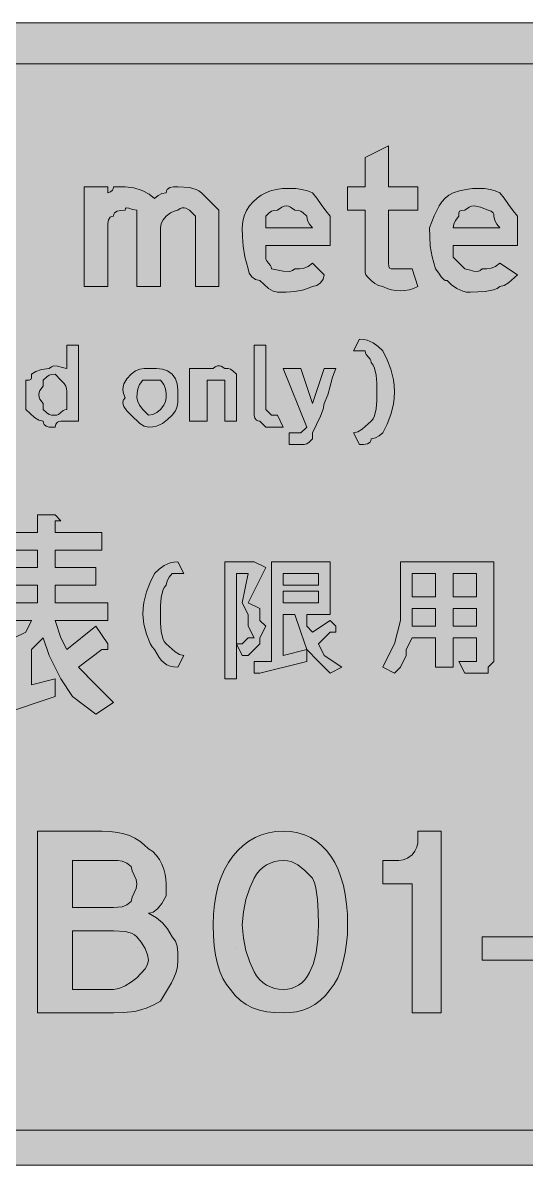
# Model space of a CAD drawing. Header units: metres. Extents: x 12 to 554, y 24 to 258.
# Drawn here: x 180.4 to 283.6, y 24 to 258 of the extents above; entities that cross this region are included whole.
import ezdxf

# ---------------------------------------------------------------- set-up
doc = ezdxf.new("R2010")
doc.units = ezdxf.units.M
for name, color, linetype, true_color in [('FILL_BLUE_0000FF', 7, 'Continuous', 0x0000ff), ('FILL_WHITE_FFFFFF', 7, 'Continuous', 0xffffff), ('STROKE_BLUE_0000FF', 7, 'Continuous', 0x0000ff), ('STROKE_WHITE_FFFFFF', 7, 'Continuous', 0xffffff)]:
    doc.layers.add(name, color=color, linetype=linetype, true_color=true_color)

msp = doc.modelspace()

# ---------------------------------------------------------------- hatches: boundary and pattern name
at = {"layer": 'FILL_BLUE_0000FF', "true_color": 0x0000ff}
h = msp.add_hatch(color=7, dxfattribs=at)
h.dxf.hatch_style = 1
h.paths.add_polyline_path([(478.65, 249.6), (482.25, 249.6), (483.9, 247.8), (484.44, 246.9), (484.65, 246), (545.85, 140.4), (484.65, 34.8), (484.6, 34.4), (484.44, 34.09), (483.9, 33.6), (483.13, 33.11), (482.25, 32.4), (481.35, 31.71), (480.45, 31.35), (479.55, 31.22), (478.65, 31.2), (27.45, 31.2), (26.6, 31.25), (25.84, 31.41), (24.45, 31.95), (21.45, 33.6), (21.05, 34.1), (20.76, 34.69), (20.4, 36), (20.25, 38.4), (20.25, 242.4), (20.25, 244.8), (20.44, 245.7), (20.85, 246.6), (21.26, 247.5), (21.45, 248.4), (23.06, 249.09), (24.45, 249.45), (25.84, 249.58), (27.45, 249.6), (478.65, 249.6)])
at = {"layer": 'FILL_WHITE_FFFFFF', "true_color": 0xffffff}
h = msp.add_hatch(color=7, dxfattribs=at)
h.dxf.hatch_style = 1
h.paths.add_polyline_path([(478.65, 258), (480.45, 257.79), (482.25, 257.25), (484.05, 256.48), (485.85, 255.6), (487.63, 254.49), (489.3, 253.05), (490.74, 251.38), (491.85, 249.6), (551.85, 144), (552.25, 143.89), (552.54, 143.61), (552.76, 143.18), (552.9, 142.65), (553.03, 141.47), (553.05, 140.4), (553.03, 139.5), (552.9, 138.6), (552.54, 137.7), (551.85, 136.8), (491.85, 31.2), (491.35, 30.35), (490.74, 29.59), (489.3, 28.2), (487.63, 26.81), (485.85, 25.2), (484.05, 24.51), (482.25, 24.15), (480.45, 24.02), (478.65, 24), (27.45, 24), (26.05, 24.06), (24.58, 24.22), (23.08, 24.51), (21.6, 24.9), (20.17, 25.41), (18.84, 26.02), (17.66, 26.76), (16.65, 27.6), (15.41, 28.95), (14.38, 30.3), (13.55, 31.65), (12.9, 33), (12.42, 34.35), (12.09, 35.7), (11.91, 37.05), (11.85, 38.4), (11.85, 242.4), (11.87, 244.01), (12, 245.4), (12.36, 246.79), (13.05, 248.4), (13.95, 249.49), (14.85, 250.8), (15.75, 252.11), (16.65, 253.2), (17.66, 254.44), (18.84, 255.47), (20.17, 256.3), (21.6, 256.95), (23.08, 257.43), (24.58, 257.76), (26.05, 257.94), (27.45, 258), (478.65, 258)])
h = msp.add_hatch(color=7, dxfattribs=at)
h.dxf.hatch_style = 1
h.paths.add_polyline_path([(255.47, 208.11), (255.6, 207.75), (255.96, 207.62), (256.65, 207.6), (259.05, 207.6), (260.25, 207.6), (261.45, 204), (260.55, 203.61), (259.65, 203.32), (258.75, 203.16), (257.85, 203.1), (256.95, 203.16), (256.05, 203.32), (255.15, 203.61), (254.25, 204), (253.37, 204.19), (252.6, 204.6), (251.85, 205.2), (251.16, 205.91), (250.8, 206.4), (250.67, 206.89), (250.65, 207.6), (250.65, 219.6), (247.05, 219.6), (247.05, 224.4), (250.65, 224.4), (250.65, 230.4), (255.45, 232.8), (255.45, 224.4), (261.45, 224.4), (261.45, 219.6), (255.45, 219.6), (255.45, 208.8), (255.47, 208.11)])
h = msp.add_hatch(color=7, dxfattribs=at)
h.dxf.hatch_style = 1
h.paths.add_polyline_path([(197.85, 223.2), (198.45, 223.35), (198.86, 223.71), (199, 224), (199.05, 224.4), (201.45, 224.4), (203.23, 224.19), (204.9, 223.65), (206.34, 222.88), (207.45, 222), (208.2, 222.6), (208.97, 223.01), (209.85, 223.2), (209.9, 223.6), (210.06, 223.89), (210.6, 224.25), (211.37, 224.38), (212.25, 224.4), (214.65, 224.25), (215.96, 223.89), (216.55, 223.6), (217.05, 223.2), (220.65, 219.6), (220.65, 218.4), (220.65, 204), (215.85, 204), (215.85, 217.2), (215.85, 218.4), (214.65, 219.6), (213.9, 220.05), (213.54, 220.13), (213.13, 220.11), (212.7, 219.94), (212.25, 219.6), (211.5, 219.45), (210.73, 219.09), (209.85, 218.4), (209.25, 217.65), (208.84, 216.88), (208.65, 216), (208.65, 204), (203.85, 204), (203.85, 217.2), (203.85, 218.4), (203.85, 219.6), (202.97, 219.77), (202.2, 220.05), (201.66, 220.11), (201.5, 219.94), (201.45, 219.6), (200.57, 219.58), (199.8, 219.45), (199.26, 219.09), (199.1, 218.8), (199.05, 218.4), (198.65, 218.35), (198.36, 218.19), (198, 217.65), (197.87, 216.88), (197.85, 216), (197.85, 204), (193.05, 204), (193.05, 224.4), (197.85, 224.4), (197.85, 223.2)])
h = msp.add_hatch(color=7, dxfattribs=at)
h.dxf.hatch_style = 1
h.paths.add_polyline_path([(230.85, 203.55), (229.05, 205.2), (228.17, 205.41), (227.4, 205.95), (226.86, 206.72), (226.65, 207.6), (225.96, 210.09), (225.6, 212.25), (225.47, 214.18), (225.45, 216), (225.56, 217.29), (225.86, 218.47), (226.34, 219.54), (226.95, 220.5), (227.68, 221.34), (228.49, 222.07), (229.35, 222.69), (230.25, 223.2), (231.25, 223.59), (232.42, 223.87), (233.71, 224.04), (235.05, 224.1), (236.39, 224.04), (237.67, 223.87), (238.85, 223.59), (239.85, 223.2), (240.75, 222.11), (241.65, 220.8), (242.55, 219.49), (243.45, 218.4), (243.45, 212.4), (230.25, 212.4), (230.25, 210), (230.3, 209.6), (230.44, 209.29), (230.85, 208.8), (231.26, 208.31), (231.4, 208), (231.45, 207.6), (233.85, 207.15), (235.16, 207.09), (235.75, 207.26), (236.25, 207.6), (237.15, 207.62), (238.05, 207.75), (238.95, 208.11), (239.85, 208.8), (242.25, 206.4), (242.04, 205.52), (241.5, 204.75), (240.73, 204.21), (239.85, 204), (238.05, 203.31), (236.25, 202.95), (234.45, 202.82), (232.65, 202.8), (231.75, 203.01), (230.85, 203.55)])
h.paths.add_polyline_path([(239.25, 216.75), (238.84, 217.52), (238.65, 218.4), (237.94, 219.09), (237.45, 219.45), (236.96, 219.58), (236.25, 219.6), (235.35, 220.27), (234.9, 220.44), (234.45, 220.5), (234, 220.44), (233.55, 220.27), (232.65, 219.6), (231.94, 219.58), (231.45, 219.45), (230.96, 219.09), (230.25, 218.4), (230.25, 216), (239.85, 216), (239.25, 216.75)], flags=16)
h = msp.add_hatch(color=7, dxfattribs=at)
h.dxf.hatch_style = 1
h.paths.add_polyline_path([(270.66, 203.01), (269.4, 203.55), (268.37, 204.32), (267.45, 205.2), (267.05, 205.25), (266.74, 205.41), (266.25, 205.95), (265.76, 206.72), (265.05, 207.6), (264.36, 210.09), (264, 212.25), (263.87, 214.18), (263.85, 216), (264.77, 218.47), (265.8, 220.5), (266.39, 221.34), (267.06, 222.07), (267.8, 222.69), (268.65, 223.2), (270, 223.59), (271.33, 223.87), (272.64, 224.04), (273.9, 224.1), (275.11, 224.04), (276.24, 223.87), (277.3, 223.59), (278.25, 223.2), (279.15, 222.11), (280.05, 220.8), (280.95, 219.49), (281.85, 218.4), (281.85, 212.4), (268.65, 212.4), (268.65, 210), (271.05, 207.6), (271.95, 207.43), (272.85, 207.15), (273.75, 207.09), (274.2, 207.26), (274.65, 207.6), (275.55, 207.62), (276.45, 207.75), (277.35, 208.11), (278.25, 208.8), (281.85, 206.4), (280.05, 204.75), (279.15, 204.21), (278.25, 204), (277.7, 203.6), (276.97, 203.31), (275.25, 202.95), (272.25, 202.8), (271.4, 202.85), (270.66, 203.01)])
h.paths.add_polyline_path([(277.65, 216.75), (277.24, 217.52), (277.05, 218.4), (277, 218.8), (276.86, 219.09), (276.45, 219.45), (275.85, 219.6), (274.26, 220.27), (273, 220.5), (272.46, 220.44), (271.97, 220.27), (271.05, 219.6), (270.36, 219.58), (270, 219.45), (269.87, 219.09), (269.85, 218.4), (269.16, 217.52), (268.8, 216.75), (268.65, 216), (278.25, 216), (277.65, 216.75)], flags=16)
h = msp.add_hatch(color=7, dxfattribs=at)
h.dxf.hatch_style = 1
h.paths.add_polyline_path([(191.85, 176.4), (189.45, 176.4), (188.25, 176.4), (187.85, 176.35), (187.56, 176.21), (187.2, 175.8), (187.05, 175.2), (185.85, 175.2), (185.25, 175.35), (184.84, 175.71), (184.7, 176), (184.65, 176.4), (183.75, 176.61), (182.85, 177.15), (181.05, 178.8), (181.05, 184.8), (181.74, 184.82), (182.1, 184.95), (182.23, 185.31), (182.25, 186), (183.15, 186.6), (184.27, 187.01), (185.85, 187.2), (186.3, 187.54), (186.75, 187.71), (187.65, 187.65), (188.55, 187.37), (189.45, 187.2), (189.45, 192), (191.85, 192), (191.85, 176.4)])
h.paths.add_polyline_path([(187.76, 177.79), (188.25, 178.2), (188.74, 178.61), (189.05, 178.75), (189.45, 178.8), (189.45, 181.2), (189.45, 182.4), (189.43, 183.11), (189.3, 183.6), (188.94, 184.09), (188.25, 184.8), (187.05, 186), (186.34, 185.98), (185.85, 185.85), (185.36, 185.49), (184.65, 184.8), (184.65, 183.6), (183.97, 182.7), (183.81, 182.25), (183.75, 181.8), (183.81, 181.35), (183.97, 180.9), (184.65, 180), (184.65, 178.8), (185.36, 178.11), (185.85, 177.75), (186.34, 177.62), (187.05, 177.6), (187.45, 177.65), (187.76, 177.79)], flags=16)
h = msp.add_hatch(color=7, dxfattribs=at)
h.dxf.hatch_style = 1
h.paths.add_polyline_path([(227.85, 192), (230.25, 192), (230.25, 178.8), (231.45, 177.6), (232.65, 177.6), (233.85, 175.2), (231.45, 175.2), (230.25, 175.2), (229.05, 176.4), (228.65, 176.45), (228.36, 176.59), (228, 177), (227.85, 177.6), (227.85, 192)])
h = msp.add_hatch(color=7, dxfattribs=at)
h.dxf.hatch_style = 1
h.paths.add_polyline_path([(253.03, 184.18), (252.9, 185.85), (252.54, 187.29), (252.25, 187.9), (251.85, 188.4), (251.8, 188.8), (251.66, 189.11), (251.25, 189.6), (250.84, 190.09), (250.7, 190.4), (250.65, 190.8), (248.25, 190.8), (249.45, 193.2), (250.3, 193.15), (251.04, 192.99), (252.3, 192.45), (253.33, 191.68), (254.25, 190.8), (255.13, 188.98), (255.9, 187.05), (256.44, 184.89), (256.6, 183.7), (256.65, 182.4), (256.6, 181.1), (256.44, 179.91), (255.9, 177.75), (255.13, 175.82), (254.25, 174), (253.5, 173.4), (252.73, 172.99), (251.85, 172.8), (251.8, 172.4), (251.64, 172.11), (251.1, 171.75), (250.33, 171.62), (249.45, 171.6), (248.25, 174), (249.15, 174.21), (250.05, 174.75), (251.85, 176.4), (252.25, 176.9), (252.54, 177.51), (252.9, 178.95), (253.03, 180.62), (253.05, 182.4), (253.03, 184.18)])
h = msp.add_hatch(color=7, dxfattribs=at)
h.dxf.hatch_style = 1
h.paths.add_polyline_path([(218.25, 184.8), (218.25, 183.6), (218.25, 176.4), (214.65, 176.4), (214.65, 187.2), (218.25, 187.2), (219.45, 187.2), (219.9, 187.54), (220.33, 187.71), (220.74, 187.73), (221.1, 187.65), (221.85, 187.2), (222.56, 187.18), (223.05, 187.05), (223.54, 186.69), (224.25, 186), (224.25, 183.6), (224.25, 176.4), (221.85, 176.4), (221.85, 183.6), (221.85, 184.8), (220.65, 184.8), (218.25, 184.8)])
h = msp.add_hatch(color=7, dxfattribs=at)
h.dxf.hatch_style = 1
h.paths.add_polyline_path([(200.96, 182.79), (200.99, 183.46), (201.15, 184.05), (201.79, 185.08), (202.65, 186), (203.55, 186.69), (204.45, 187.05), (205.35, 187.18), (206.25, 187.2), (207.84, 187.18), (209.1, 187.05), (210.13, 186.69), (211.05, 186), (211.74, 185.08), (212.1, 184.05), (212.23, 182.79), (212.25, 181.2), (212.23, 180.3), (212.1, 179.4), (211.74, 178.5), (211.05, 177.6), (210.13, 176.72), (209.1, 175.95), (207.84, 175.41), (207.1, 175.25), (206.25, 175.2), (205.35, 175.41), (204.45, 175.95), (202.65, 177.6), (201.79, 178.5), (201.15, 179.4), (200.99, 179.85), (200.96, 180.3), (201.11, 180.75), (201.45, 181.2), (201.11, 182.05), (200.96, 182.79)])
h.paths.add_polyline_path([(204.36, 183.9), (204, 183), (203.87, 182.1), (203.85, 181.2), (204, 180.45), (204.36, 179.68), (205.05, 178.8), (206.25, 177.6), (207.13, 177.79), (207.9, 178.2), (208.65, 178.8), (209.34, 179.68), (209.7, 180.45), (209.85, 181.2), (209.83, 182.1), (209.7, 183), (209.34, 183.9), (208.65, 184.8), (206.25, 184.8), (205.05, 184.8), (204.36, 183.9)], flags=16)
h = msp.add_hatch(color=7, dxfattribs=at)
h.dxf.hatch_style = 1
h.paths.add_polyline_path([(233.85, 187.2), (237.45, 187.2), (239.85, 180), (242.25, 187.2), (244.65, 187.2), (243.94, 185.4), (243.45, 183.6), (242.96, 181.8), (242.25, 180), (242.04, 178.89), (241.5, 177.45), (239.85, 174), (239.85, 172.8), (239.14, 172.11), (238.65, 171.75), (238.16, 171.62), (237.45, 171.6), (236.25, 171.6), (235.05, 171.6), (235.05, 174), (237.45, 174), (238.65, 175.2), (233.85, 187.2)])
h = msp.add_hatch(color=7, dxfattribs=at)
h.dxf.hatch_style = 1
h.paths.add_polyline_path([(183.45, 153.6), (183.45, 157.2), (187.05, 157.2), (188.25, 156), (187.05, 156), (187.05, 153.6), (196.65, 153.6), (196.65, 150), (187.05, 150), (187.05, 146.4), (195.45, 146.4), (195.45, 142.8), (187.05, 142.8), (187.05, 139.2), (197.85, 139.2), (197.85, 135.6), (187.05, 135.6), (188.25, 132), (189.45, 129.6), (195.45, 134.4), (197.85, 130.8), (197.85, 129.6), (196.65, 129.6), (191.85, 126), (195.45, 122.4), (199.05, 118.8), (195.45, 116.4), (190.65, 120), (188.25, 123.6), (185.85, 128.4), (184.65, 132), (182.25, 129.6), (182.25, 122.4), (187.05, 123.6), (187.05, 120), (176.25, 116.4), (175.05, 116.4), (173.85, 120), (177.45, 121.2), (177.45, 127.2), (175.05, 124.8), (172.65, 128.4), (175.05, 129.6), (178.65, 132), (181.05, 133.2), (182.25, 135.6), (173.85, 135.6), (173.85, 139.2), (183.45, 139.2), (183.45, 142.8), (175.05, 142.8), (175.05, 146.4), (183.45, 146.4), (183.45, 150), (173.85, 150), (173.85, 153.6), (183.45, 153.6)])
h = msp.add_hatch(color=7, dxfattribs=at)
h.dxf.hatch_style = 1
h.paths.add_polyline_path([(212.25, 126), (211.4, 126.06), (210.66, 126.22), (209.99, 126.51), (209.4, 126.9), (208.86, 127.41), (208.37, 128.02), (207.45, 129.6), (207, 130.16), (206.57, 130.89), (205.8, 132.75), (205.26, 134.83), (205.05, 136.8), (205.1, 138.1), (205.26, 139.29), (205.8, 141.45), (206.57, 143.38), (207.45, 145.2), (208.37, 146.08), (209.4, 146.85), (210.66, 147.39), (211.4, 147.55), (212.25, 147.6), (213.45, 145.2), (211.05, 145.2), (210.45, 144.45), (210.04, 143.68), (209.85, 142.8), (209.45, 142.3), (209.16, 141.69), (208.8, 140.25), (208.67, 138.58), (208.65, 136.8), (208.67, 135.02), (208.8, 133.35), (209.16, 131.91), (209.45, 131.3), (209.85, 130.8), (211.65, 129.15), (212.55, 128.61), (213.45, 128.4), (212.25, 126)])
h = msp.add_hatch(color=7, dxfattribs=at)
h.dxf.hatch_style = 1
h.paths.add_polyline_path([(221.85, 123.6), (221.85, 147.6), (227.85, 147.6), (230.25, 146.4), (226.65, 139.2), (229.05, 138), (229.05, 135.6), (230.25, 134.4), (229.05, 132), (229.05, 130.8), (227.85, 129.6), (226.65, 128.4), (225.45, 128.4), (224.25, 130.8), (224.25, 123.6), (221.85, 123.6)])
h.paths.add_polyline_path([(225.45, 130.8), (226.65, 132), (227.85, 132), (226.65, 134.4), (226.65, 136.8), (225.45, 139.2), (226.65, 145.2), (224.25, 145.2), (224.25, 130.8), (225.45, 130.8)], flags=16)
h = msp.add_hatch(color=7, dxfattribs=at)
h.dxf.hatch_style = 1
h.paths.add_polyline_path([(231.45, 147.6), (243.45, 147.6), (243.45, 136.8), (238.65, 136.8), (238.65, 134.4), (239.85, 133.2), (243.45, 135.6), (244.65, 134.4), (244.65, 133.2), (243.45, 133.2), (241.05, 130.8), (242.25, 128.4), (245.85, 126), (243.45, 124.8), (241.05, 127.2), (238.65, 129.6), (238.65, 127.2), (229.05, 124.8), (227.85, 124.8), (227.85, 127.2), (231.45, 127.2), (231.45, 147.6)])
h.paths.add_polyline_path([(237.45, 133.2), (236.25, 136.8), (233.85, 136.8), (233.85, 128.4), (238.65, 129.6), (237.45, 133.2)], flags=16)
h.paths.add_polyline_path([(233.85, 145.2), (233.85, 142.8), (241.05, 142.8), (241.05, 145.2), (233.85, 145.2)], flags=16)
h.paths.add_polyline_path([(241.05, 141.6), (233.85, 141.6), (233.85, 139.2), (241.05, 139.2), (241.05, 141.6)], flags=16)
h = msp.add_hatch(color=7, dxfattribs=at)
h.dxf.hatch_style = 1
h.paths.add_polyline_path([(274.65, 124.8), (272.25, 124.8), (271.05, 124.8), (269.85, 127.2), (272.25, 127.2), (273.45, 127.2), (273.45, 128.4), (273.45, 132), (268.65, 132), (268.65, 126), (265.05, 126), (265.05, 132), (260.25, 132), (259.05, 129.6), (259.05, 128.4), (257.85, 126), (256.65, 124.8), (254.25, 126), (255.45, 128.4), (256.65, 130.8), (257.85, 135.6), (257.85, 140.4), (257.85, 147.6), (277.05, 147.6), (277.05, 127.2), (275.85, 126), (275.85, 124.8), (274.65, 124.8)])
h.paths.add_polyline_path([(265.05, 140.4), (265.05, 145.2), (260.25, 145.2), (260.25, 140.4), (265.05, 140.4)], flags=16)
h.paths.add_polyline_path([(265.05, 134.4), (265.05, 138), (260.25, 138), (260.25, 134.4), (265.05, 134.4)], flags=16)
h.paths.add_polyline_path([(268.65, 145.2), (268.65, 140.4), (273.45, 140.4), (273.45, 145.2), (268.65, 145.2)], flags=16)
h.paths.add_polyline_path([(273.45, 138), (268.65, 138), (268.65, 134.4), (273.45, 134.4), (273.45, 138)], flags=16)
h = msp.add_hatch(color=7, dxfattribs=at)
h.dxf.hatch_style = 1
h.paths.add_polyline_path([(210.13, 72.39), (211.05, 70.8), (211.74, 69.88), (212.1, 68.85), (212.23, 67.59), (212.25, 66), (212.14, 64.7), (211.86, 63.51), (211.43, 62.39), (210.9, 61.35), (208.65, 57.6), (207.3, 56.81), (205.97, 56.21), (204.66, 55.79), (203.4, 55.5), (201.06, 55.24), (199.05, 55.2), (183.45, 55.2), (183.45, 92.4), (196.65, 92.4), (198.34, 92.34), (199.84, 92.17), (201.16, 91.89), (202.35, 91.5), (203.42, 90.99), (204.41, 90.37), (205.35, 89.64), (206.25, 88.8), (207.09, 88.24), (207.82, 87.51), (208.44, 86.63), (208.95, 85.65), (209.34, 84.62), (209.62, 83.57), (209.79, 82.55), (209.85, 81.6), (209.85, 79.2), (208.95, 77.62), (208.05, 76.5), (207.15, 75.82), (206.7, 75.66), (206.25, 75.6), (207.84, 74.68), (209.1, 73.65), (210.13, 72.39)])
h.paths.add_polyline_path([(200.85, 76.95), (201.75, 77.31), (202.65, 78), (202.84, 78.9), (203.25, 79.8), (203.66, 80.7), (203.85, 81.6), (203.66, 82.5), (203.25, 83.4), (202.84, 84.3), (202.65, 85.2), (201.75, 85.89), (200.85, 86.25), (199.95, 86.38), (199.05, 86.4), (190.65, 86.4), (190.65, 76.8), (199.05, 76.8), (199.95, 76.82), (200.85, 76.95)], flags=16)
h.paths.add_polyline_path([(190.65, 60), (199.05, 60), (200.14, 60.21), (201.45, 60.75), (202.76, 61.52), (203.85, 62.4), (205.5, 64.2), (206.04, 65.1), (206.25, 66), (206.04, 67.09), (205.5, 68.4), (204.73, 69.71), (203.85, 70.8), (203.35, 71.2), (202.76, 71.49), (201.45, 71.85), (199.05, 72), (190.65, 72), (190.65, 60)], flags=16)
h = msp.add_hatch(color=7, dxfattribs=at)
h.dxf.hatch_style = 1
h.paths.add_polyline_path([(219.72, 77.47), (220.06, 79.43), (220.52, 81.26), (221.1, 82.97), (221.79, 84.55), (222.59, 85.99), (223.5, 87.3), (224.5, 88.47), (225.6, 89.49), (226.79, 90.36), (228.06, 91.09), (229.4, 91.66), (230.82, 92.07), (232.3, 92.32), (233.85, 92.4), (235.38, 92.32), (236.83, 92.07), (238.19, 91.66), (239.46, 91.09), (240.63, 90.36), (241.72, 89.49), (242.71, 88.47), (243.6, 87.3), (244.39, 85.99), (245.09, 84.55), (245.68, 82.97), (246.17, 81.26), (246.55, 79.43), (246.83, 77.47), (246.99, 75.39), (247.05, 73.2), (246.99, 71.35), (246.82, 69.45), (246.54, 67.55), (246.15, 65.7), (245.64, 63.97), (245.02, 62.4), (244.29, 61.06), (243.45, 60), (242.5, 58.76), (241.44, 57.73), (240.31, 56.9), (239.1, 56.25), (237.84, 55.77), (236.53, 55.44), (235.2, 55.26), (233.85, 55.2), (232.11, 55.26), (230.47, 55.44), (228.96, 55.77), (227.55, 56.25), (226.26, 56.9), (225.07, 57.73), (224.01, 58.76), (223.05, 60), (222.21, 61.01), (221.47, 62.23), (220.86, 63.65), (220.35, 65.25), (219.96, 67.02), (219.67, 68.94), (219.51, 71.01), (219.45, 73.2), (219.52, 75.39), (219.72, 77.47)])
h.paths.add_polyline_path([(235.54, 60.22), (236.3, 60.5), (237, 60.88), (237.65, 61.37), (238.24, 61.96), (238.77, 62.66), (239.25, 63.45), (240.04, 65.33), (240.6, 67.59), (240.94, 70.22), (241.05, 73.2), (241.03, 75.88), (240.9, 78.45), (240.54, 80.79), (240.25, 81.85), (239.85, 82.8), (238.24, 84.37), (236.85, 85.5), (236.17, 85.89), (235.46, 86.17), (234.7, 86.34), (233.85, 86.4), (232.95, 86.34), (232.07, 86.17), (231.21, 85.89), (230.4, 85.5), (229.64, 84.99), (228.96, 84.37), (228.35, 83.64), (227.85, 82.8), (226.97, 80.79), (226.2, 78.45), (225.66, 75.88), (225.45, 73.2), (225.66, 70.52), (226.2, 67.95), (226.97, 65.61), (227.85, 63.6), (228.35, 62.76), (228.96, 62.02), (229.64, 61.41), (230.4, 60.9), (231.21, 60.51), (232.07, 60.22), (232.95, 60.06), (233.85, 60), (234.72, 60.06), (235.54, 60.22)], flags=16)
h = msp.add_hatch(color=7, dxfattribs=at)
h.dxf.hatch_style = 1
h.paths.add_polyline_path([(260.25, 55.2), (260.25, 81.6), (254.25, 81.6), (254.25, 86.4), (256.65, 86.4), (257.55, 86.42), (258.45, 86.55), (259.35, 86.91), (260.25, 87.6), (260.85, 88.35), (261.26, 89.12), (261.45, 90), (261.45, 92.4), (266.25, 92.4), (266.25, 55.2), (260.25, 55.2)])
h = msp.add_hatch(color=7, dxfattribs=at)
h.dxf.hatch_style = 1
h.paths.add_polyline_path([(286.65, 70.8), (286.65, 66), (274.65, 66), (274.65, 70.8), (286.65, 70.8)])

# ---------------------------------------------------------------- linework, layer by layer
at = {"layer": 'FILL_BLUE_0000FF', "lineweight": 0, "true_color": 0x0000ff}
msp.add_lwpolyline([(478.65, 31.2), (27.45, 31.2), (26.6, 31.25), (25.84, 31.41), (24.45, 31.95), (21.45, 33.6), (21.05, 34.1), (20.76, 34.69), (20.4, 36), (20.25, 38.4), (20.25, 242.4), (20.25, 244.8), (20.44, 245.7), (20.85, 246.6), (21.26, 247.5), (21.45, 248.4), (23.06, 249.09), (24.45, 249.45), (25.84, 249.58), (27.45, 249.6), (478.65, 249.6)], dxfattribs=at)
at = {"layer": 'FILL_WHITE_FFFFFF', "lineweight": 0, "true_color": 0xffffff}
for points in [[(27.45, 258), (478.65, 258)], [(173.85, 153.6), (183.45, 153.6), (183.45, 157.2), (187.05, 157.2), (188.25, 156), (187.05, 156), (187.05, 153.6), (196.65, 153.6), (196.65, 150), (187.05, 150), (187.05, 146.4), (195.45, 146.4), (195.45, 142.8), (187.05, 142.8), (187.05, 139.2), (197.85, 139.2), (197.85, 135.6), (187.05, 135.6), (188.25, 132), (189.45, 129.6), (195.45, 134.4), (197.85, 130.8), (197.85, 129.6), (196.65, 129.6), (191.85, 126), (195.45, 122.4), (199.05, 118.8), (195.45, 116.4), (190.65, 120), (188.25, 123.6), (185.85, 128.4), (184.65, 132), (182.25, 129.6), (182.25, 122.4), (187.05, 123.6), (187.05, 120), (176.25, 116.4)], [(175.05, 146.4), (183.45, 146.4), (183.45, 150), (173.85, 150)], [(173.85, 139.2), (183.45, 139.2), (183.45, 142.8), (175.05, 142.8)], [(178.65, 132), (181.05, 133.2), (182.25, 135.6), (173.85, 135.6)], [(478.65, 24), (27.45, 24)]]:
    msp.add_lwpolyline(points, dxfattribs=at)
for points in [[(255.47, 208.11), (255.6, 207.75), (255.96, 207.62), (256.65, 207.6), (259.05, 207.6), (260.25, 207.6), (261.45, 204), (260.55, 203.61), (259.65, 203.32), (258.75, 203.16), (257.85, 203.1), (256.95, 203.16), (256.05, 203.32), (255.15, 203.61), (254.25, 204), (253.37, 204.19), (252.6, 204.6), (251.85, 205.2), (251.16, 205.91), (250.8, 206.4), (250.67, 206.89), (250.65, 207.6), (250.65, 219.6), (247.05, 219.6), (247.05, 224.4), (250.65, 224.4), (250.65, 230.4), (255.45, 232.8), (255.45, 224.4), (261.45, 224.4), (261.45, 219.6), (255.45, 219.6), (255.45, 208.8)], [(197.85, 223.2), (198.45, 223.35), (198.86, 223.71), (199, 224), (199.05, 224.4), (201.45, 224.4), (203.23, 224.19), (204.9, 223.65), (206.34, 222.88), (207.45, 222), (208.2, 222.6), (208.97, 223.01), (209.85, 223.2), (209.9, 223.6), (210.06, 223.89), (210.6, 224.25), (211.37, 224.38), (212.25, 224.4), (214.65, 224.25), (215.96, 223.89), (216.55, 223.6), (217.05, 223.2), (220.65, 219.6), (220.65, 218.4), (220.65, 204), (215.85, 204), (215.85, 217.2), (215.85, 218.4), (214.65, 219.6), (213.9, 220.05), (213.54, 220.13), (213.13, 220.11), (212.7, 219.94), (212.25, 219.6), (211.5, 219.45), (210.73, 219.09), (209.85, 218.4), (209.25, 217.65), (208.84, 216.88), (208.65, 216), (208.65, 204), (203.85, 204), (203.85, 217.2), (203.85, 218.4), (203.85, 219.6), (202.97, 219.77), (202.2, 220.05), (201.66, 220.11), (201.5, 219.94), (201.45, 219.6), (200.57, 219.58), (199.8, 219.45), (199.26, 219.09), (199.1, 218.8), (199.05, 218.4), (198.65, 218.35), (198.36, 218.19), (198, 217.65), (197.87, 216.88), (197.85, 216), (197.85, 204), (193.05, 204), (193.05, 224.4), (197.85, 224.4)], [(230.85, 203.55), (229.05, 205.2), (228.17, 205.41), (227.4, 205.95), (226.86, 206.72), (226.65, 207.6), (225.96, 210.09), (225.6, 212.25), (225.47, 214.18), (225.45, 216), (225.56, 217.29), (225.86, 218.47), (226.34, 219.54), (226.95, 220.5), (227.68, 221.34), (228.49, 222.07), (229.35, 222.69), (230.25, 223.2), (231.25, 223.59), (232.42, 223.87), (233.71, 224.04), (235.05, 224.1), (236.39, 224.04), (237.67, 223.87), (238.85, 223.59), (239.85, 223.2), (240.75, 222.11), (241.65, 220.8), (242.55, 219.49), (243.45, 218.4), (243.45, 212.4), (230.25, 212.4), (230.25, 210), (230.3, 209.6), (230.44, 209.29), (230.85, 208.8), (231.26, 208.31), (231.4, 208), (231.45, 207.6), (233.85, 207.15), (235.16, 207.09), (235.75, 207.26), (236.25, 207.6), (237.15, 207.62), (238.05, 207.75), (238.95, 208.11), (239.85, 208.8), (242.25, 206.4), (242.04, 205.52), (241.5, 204.75), (240.73, 204.21), (239.85, 204), (238.05, 203.31), (236.25, 202.95), (234.45, 202.82), (232.65, 202.8), (231.75, 203.01)], [(270.66, 203.01), (269.4, 203.55), (268.37, 204.32), (267.45, 205.2), (267.05, 205.25), (266.74, 205.41), (266.25, 205.95), (265.76, 206.72), (265.05, 207.6), (264.36, 210.09), (264, 212.25), (263.87, 214.18), (263.85, 216), (264.77, 218.47), (265.8, 220.5), (266.39, 221.34), (267.06, 222.07), (267.8, 222.69), (268.65, 223.2), (270, 223.59), (271.33, 223.87), (272.64, 224.04), (273.9, 224.1), (275.11, 224.04), (276.24, 223.87), (277.3, 223.59), (278.25, 223.2), (279.15, 222.11), (280.05, 220.8), (280.95, 219.49), (281.85, 218.4), (281.85, 212.4), (268.65, 212.4), (268.65, 210), (271.05, 207.6), (271.95, 207.43), (272.85, 207.15), (273.75, 207.09), (274.2, 207.26), (274.65, 207.6), (275.55, 207.62), (276.45, 207.75), (277.35, 208.11), (278.25, 208.8), (281.85, 206.4), (280.05, 204.75), (279.15, 204.21), (278.25, 204), (277.7, 203.6), (276.97, 203.31), (275.25, 202.95), (272.25, 202.8), (271.4, 202.85)], [(239.25, 216.75), (238.84, 217.52), (238.65, 218.4), (237.94, 219.09), (237.45, 219.45), (236.96, 219.58), (236.25, 219.6), (235.35, 220.27), (234.9, 220.44), (234.45, 220.5), (234, 220.44), (233.55, 220.27), (232.65, 219.6), (231.94, 219.58), (231.45, 219.45), (230.96, 219.09), (230.25, 218.4), (230.25, 216), (239.85, 216)], [(277.65, 216.75), (277.24, 217.52), (277.05, 218.4), (277, 218.8), (276.86, 219.09), (276.45, 219.45), (275.85, 219.6), (274.26, 220.27), (273, 220.5), (272.46, 220.44), (271.97, 220.27), (271.05, 219.6), (270.36, 219.58), (270, 219.45), (269.87, 219.09), (269.85, 218.4), (269.16, 217.52), (268.8, 216.75), (268.65, 216), (278.25, 216)], [(191.85, 176.4), (189.45, 176.4), (188.25, 176.4), (187.85, 176.35), (187.56, 176.21), (187.2, 175.8), (187.05, 175.2), (185.85, 175.2), (185.25, 175.35), (184.84, 175.71), (184.7, 176), (184.65, 176.4), (183.75, 176.61), (182.85, 177.15), (181.05, 178.8), (181.05, 184.8), (181.74, 184.82), (182.1, 184.95), (182.23, 185.31), (182.25, 186), (183.15, 186.6), (184.27, 187.01), (185.85, 187.2), (186.3, 187.54), (186.75, 187.71), (187.65, 187.65), (188.55, 187.37), (189.45, 187.2), (189.45, 192), (191.85, 192)], [(227.85, 192), (230.25, 192), (230.25, 178.8), (231.45, 177.6), (232.65, 177.6), (233.85, 175.2), (231.45, 175.2), (230.25, 175.2), (229.05, 176.4), (228.65, 176.45), (228.36, 176.59), (228, 177), (227.85, 177.6)], [(253.03, 184.18), (252.9, 185.85), (252.54, 187.29), (252.25, 187.9), (251.85, 188.4), (251.8, 188.8), (251.66, 189.11), (251.25, 189.6), (250.84, 190.09), (250.7, 190.4), (250.65, 190.8), (248.25, 190.8), (249.45, 193.2), (250.3, 193.15), (251.04, 192.99), (252.3, 192.45), (253.33, 191.68), (254.25, 190.8), (255.13, 188.98), (255.9, 187.05), (256.44, 184.89), (256.6, 183.7), (256.65, 182.4), (256.6, 181.1), (256.44, 179.91), (255.9, 177.75), (255.13, 175.82), (254.25, 174), (253.5, 173.4), (252.73, 172.99), (251.85, 172.8), (251.8, 172.4), (251.64, 172.11), (251.1, 171.75), (250.33, 171.62), (249.45, 171.6), (248.25, 174), (249.15, 174.21), (250.05, 174.75), (251.85, 176.4), (252.25, 176.9), (252.54, 177.51), (252.9, 178.95), (253.03, 180.62), (253.05, 182.4)], [(218.25, 184.8), (218.25, 183.6), (218.25, 176.4), (214.65, 176.4), (214.65, 187.2), (218.25, 187.2), (219.45, 187.2), (219.9, 187.54), (220.33, 187.71), (220.74, 187.73), (221.1, 187.65), (221.85, 187.2), (222.56, 187.18), (223.05, 187.05), (223.54, 186.69), (224.25, 186), (224.25, 183.6), (224.25, 176.4), (221.85, 176.4), (221.85, 183.6), (221.85, 184.8), (220.65, 184.8)], [(187.76, 177.79), (188.25, 178.2), (188.74, 178.61), (189.05, 178.75), (189.45, 178.8), (189.45, 181.2), (189.45, 182.4), (189.43, 183.11), (189.3, 183.6), (188.94, 184.09), (188.25, 184.8), (187.05, 186), (186.34, 185.98), (185.85, 185.85), (185.36, 185.49), (184.65, 184.8), (184.65, 183.6), (183.97, 182.7), (183.81, 182.25), (183.75, 181.8), (183.81, 181.35), (183.97, 180.9), (184.65, 180), (184.65, 178.8), (185.36, 178.11), (185.85, 177.75), (186.34, 177.62), (187.05, 177.6), (187.45, 177.65)], [(200.96, 182.79), (200.99, 183.46), (201.15, 184.05), (201.79, 185.08), (202.65, 186), (203.55, 186.69), (204.45, 187.05), (205.35, 187.18), (206.25, 187.2), (207.84, 187.18), (209.1, 187.05), (210.13, 186.69), (211.05, 186), (211.74, 185.08), (212.1, 184.05), (212.23, 182.79), (212.25, 181.2), (212.23, 180.3), (212.1, 179.4), (211.74, 178.5), (211.05, 177.6), (210.13, 176.72), (209.1, 175.95), (207.84, 175.41), (207.1, 175.25), (206.25, 175.2), (205.35, 175.41), (204.45, 175.95), (202.65, 177.6), (201.79, 178.5), (201.15, 179.4), (200.99, 179.85), (200.96, 180.3), (201.11, 180.75), (201.45, 181.2), (201.11, 182.05)], [(233.85, 187.2), (237.45, 187.2), (239.85, 180), (242.25, 187.2), (244.65, 187.2), (243.94, 185.4), (243.45, 183.6), (242.96, 181.8), (242.25, 180), (242.04, 178.89), (241.5, 177.45), (239.85, 174), (239.85, 172.8), (239.14, 172.11), (238.65, 171.75), (238.16, 171.62), (237.45, 171.6), (236.25, 171.6), (235.05, 171.6), (235.05, 174), (237.45, 174), (238.65, 175.2)], [(204.36, 183.9), (204, 183), (203.87, 182.1), (203.85, 181.2), (204, 180.45), (204.36, 179.68), (205.05, 178.8), (206.25, 177.6), (207.13, 177.79), (207.9, 178.2), (208.65, 178.8), (209.34, 179.68), (209.7, 180.45), (209.85, 181.2), (209.83, 182.1), (209.7, 183), (209.34, 183.9), (208.65, 184.8), (206.25, 184.8), (205.05, 184.8)], [(212.25, 126), (211.4, 126.06), (210.66, 126.22), (209.99, 126.51), (209.4, 126.9), (208.86, 127.41), (208.37, 128.02), (207.45, 129.6), (207, 130.16), (206.57, 130.89), (205.8, 132.75), (205.26, 134.83), (205.05, 136.8), (205.1, 138.1), (205.26, 139.29), (205.8, 141.45), (206.57, 143.38), (207.45, 145.2), (208.37, 146.08), (209.4, 146.85), (210.66, 147.39), (211.4, 147.55), (212.25, 147.6), (213.45, 145.2), (211.05, 145.2), (210.45, 144.45), (210.04, 143.68), (209.85, 142.8), (209.45, 142.3), (209.16, 141.69), (208.8, 140.25), (208.67, 138.58), (208.65, 136.8), (208.67, 135.02), (208.8, 133.35), (209.16, 131.91), (209.45, 131.3), (209.85, 130.8), (211.65, 129.15), (212.55, 128.61), (213.45, 128.4)], [(221.85, 123.6), (221.85, 147.6), (227.85, 147.6), (230.25, 146.4), (226.65, 139.2), (229.05, 138), (229.05, 135.6), (230.25, 134.4), (229.05, 132), (229.05, 130.8), (227.85, 129.6), (226.65, 128.4), (225.45, 128.4), (224.25, 130.8), (224.25, 123.6)], [(231.45, 147.6), (243.45, 147.6), (243.45, 136.8), (238.65, 136.8), (238.65, 134.4), (239.85, 133.2), (243.45, 135.6), (244.65, 134.4), (244.65, 133.2), (243.45, 133.2), (241.05, 130.8), (242.25, 128.4), (245.85, 126), (243.45, 124.8), (241.05, 127.2), (238.65, 129.6), (238.65, 127.2), (229.05, 124.8), (227.85, 124.8), (227.85, 127.2), (231.45, 127.2)], [(274.65, 124.8), (272.25, 124.8), (271.05, 124.8), (269.85, 127.2), (272.25, 127.2), (273.45, 127.2), (273.45, 128.4), (273.45, 132), (268.65, 132), (268.65, 126), (265.05, 126), (265.05, 132), (260.25, 132), (259.05, 129.6), (259.05, 128.4), (257.85, 126), (256.65, 124.8), (254.25, 126), (255.45, 128.4), (256.65, 130.8), (257.85, 135.6), (257.85, 140.4), (257.85, 147.6), (277.05, 147.6), (277.05, 127.2), (275.85, 126), (275.85, 124.8)], [(225.45, 130.8), (226.65, 132), (227.85, 132), (226.65, 134.4), (226.65, 136.8), (225.45, 139.2), (226.65, 145.2), (224.25, 145.2), (224.25, 130.8)], [(233.85, 145.2), (233.85, 142.8), (241.05, 142.8), (241.05, 145.2)], [(265.05, 140.4), (265.05, 145.2), (260.25, 145.2), (260.25, 140.4)], [(268.65, 145.2), (268.65, 140.4), (273.45, 140.4), (273.45, 145.2)], [(241.05, 141.6), (233.85, 141.6), (233.85, 139.2), (241.05, 139.2)], [(237.45, 133.2), (236.25, 136.8), (233.85, 136.8), (233.85, 128.4), (238.65, 129.6)], [(265.05, 134.4), (265.05, 138), (260.25, 138), (260.25, 134.4)], [(273.45, 138), (268.65, 138), (268.65, 134.4), (273.45, 134.4)], [(210.13, 72.39), (211.05, 70.8), (211.74, 69.88), (212.1, 68.85), (212.23, 67.59), (212.25, 66), (212.14, 64.7), (211.86, 63.51), (211.43, 62.39), (210.9, 61.35), (208.65, 57.6), (207.3, 56.81), (205.97, 56.21), (204.66, 55.79), (203.4, 55.5), (201.06, 55.24), (199.05, 55.2), (183.45, 55.2), (183.45, 92.4), (196.65, 92.4), (198.34, 92.34), (199.84, 92.17), (201.16, 91.89), (202.35, 91.5), (203.42, 90.99), (204.41, 90.37), (205.35, 89.64), (206.25, 88.8), (207.09, 88.24), (207.82, 87.51), (208.44, 86.63), (208.95, 85.65), (209.34, 84.62), (209.62, 83.57), (209.79, 82.55), (209.85, 81.6), (209.85, 79.2), (208.95, 77.62), (208.05, 76.5), (207.15, 75.82), (206.7, 75.66), (206.25, 75.6), (207.84, 74.68), (209.1, 73.65)], [(219.72, 77.47), (220.06, 79.43), (220.52, 81.26), (221.1, 82.97), (221.79, 84.55), (222.59, 85.99), (223.5, 87.3), (224.5, 88.47), (225.6, 89.49), (226.79, 90.36), (228.06, 91.09), (229.4, 91.66), (230.82, 92.07), (232.3, 92.32), (233.85, 92.4), (235.38, 92.32), (236.83, 92.07), (238.19, 91.66), (239.46, 91.09), (240.63, 90.36), (241.72, 89.49), (242.71, 88.47), (243.6, 87.3), (244.39, 85.99), (245.09, 84.55), (245.68, 82.97), (246.17, 81.26), (246.55, 79.43), (246.83, 77.47), (246.99, 75.39), (247.05, 73.2), (246.99, 71.35), (246.82, 69.45), (246.54, 67.55), (246.15, 65.7), (245.64, 63.97), (245.02, 62.4), (244.29, 61.06), (243.45, 60), (242.5, 58.76), (241.44, 57.73), (240.31, 56.9), (239.1, 56.25), (237.84, 55.77), (236.53, 55.44), (235.2, 55.26), (233.85, 55.2), (232.11, 55.26), (230.47, 55.44), (228.96, 55.77), (227.55, 56.25), (226.26, 56.9), (225.07, 57.73), (224.01, 58.76), (223.05, 60), (222.21, 61.01), (221.47, 62.23), (220.86, 63.65), (220.35, 65.25), (219.96, 67.02), (219.67, 68.94), (219.51, 71.01), (219.45, 73.2), (219.52, 75.39)], [(260.25, 55.2), (260.25, 81.6), (254.25, 81.6), (254.25, 86.4), (256.65, 86.4), (257.55, 86.42), (258.45, 86.55), (259.35, 86.91), (260.25, 87.6), (260.85, 88.35), (261.26, 89.12), (261.45, 90), (261.45, 92.4), (266.25, 92.4), (266.25, 55.2)], [(200.85, 76.95), (201.75, 77.31), (202.65, 78), (202.84, 78.9), (203.25, 79.8), (203.66, 80.7), (203.85, 81.6), (203.66, 82.5), (203.25, 83.4), (202.84, 84.3), (202.65, 85.2), (201.75, 85.89), (200.85, 86.25), (199.95, 86.38), (199.05, 86.4), (190.65, 86.4), (190.65, 76.8), (199.05, 76.8), (199.95, 76.82)], [(235.54, 60.22), (236.3, 60.5), (237, 60.88), (237.65, 61.37), (238.24, 61.96), (238.77, 62.66), (239.25, 63.45), (240.04, 65.33), (240.6, 67.59), (240.94, 70.22), (241.05, 73.2), (241.03, 75.88), (240.9, 78.45), (240.54, 80.79), (240.25, 81.85), (239.85, 82.8), (238.24, 84.37), (236.85, 85.5), (236.17, 85.89), (235.46, 86.17), (234.7, 86.34), (233.85, 86.4), (232.95, 86.34), (232.07, 86.17), (231.21, 85.89), (230.4, 85.5), (229.64, 84.99), (228.96, 84.37), (228.35, 83.64), (227.85, 82.8), (226.97, 80.79), (226.2, 78.45), (225.66, 75.88), (225.45, 73.2), (225.66, 70.52), (226.2, 67.95), (226.97, 65.61), (227.85, 63.6), (228.35, 62.76), (228.96, 62.02), (229.64, 61.41), (230.4, 60.9), (231.21, 60.51), (232.07, 60.22), (232.95, 60.06), (233.85, 60), (234.72, 60.06)], [(190.65, 60), (199.05, 60), (200.14, 60.21), (201.45, 60.75), (202.76, 61.52), (203.85, 62.4), (205.5, 64.2), (206.04, 65.1), (206.25, 66), (206.04, 67.09), (205.5, 68.4), (204.73, 69.71), (203.85, 70.8), (203.35, 71.2), (202.76, 71.49), (201.45, 71.85), (199.05, 72), (190.65, 72)], [(286.65, 70.8), (286.65, 66), (274.65, 66), (274.65, 70.8)]]:
    msp.add_lwpolyline(points, close=True, dxfattribs=at)
at = {"layer": 'STROKE_BLUE_0000FF', "lineweight": 0, "true_color": 0x0000ff}
for points in [[(478.65, 258), (27.45, 258)], [(27.45, 24), (478.65, 24)]]:
    msp.add_lwpolyline(points, dxfattribs=at)
at = {"layer": 'STROKE_WHITE_FFFFFF', "lineweight": 0, "true_color": 0xffffff}
for points in [[(204.05, 68.64), (204.05, 68.64)], [(224.05, 68.64), (224.05, 68.64)], [(224.05, 68.64), (224.05, 68.64)], [(224.05, 68.64), (224.05, 68.64)], [(224.05, 68.64), (224.05, 68.64)], [(224.05, 68.64), (224.05, 68.64)], [(224.05, 68.64), (224.05, 68.64)], [(224.05, 68.64), (224.05, 68.64)], [(224.05, 68.64), (224.05, 68.64)]]:
    msp.add_lwpolyline(points, dxfattribs=at)

doc.saveas('drawing.dxf')
